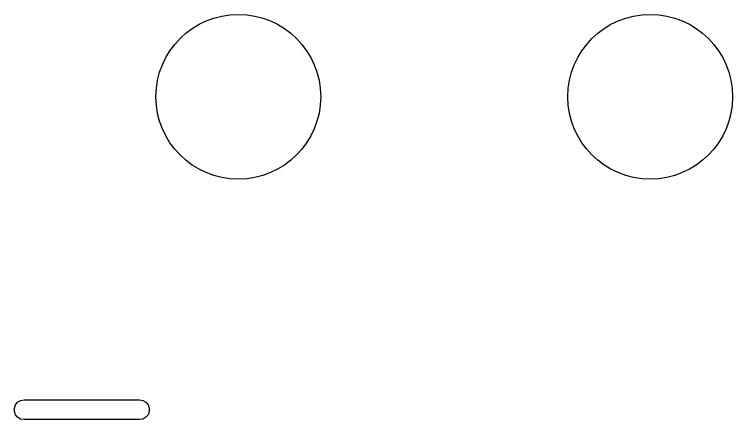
# Model space of a CAD drawing. Extents: x 25 to 326, y -201 to -21.
# Drawn here: x 128.641 to 133, y -64.96 to -62.5 of the extents above; entities that cross this region are included whole.
import ezdxf

# ---------------------------------------------------------------- set-up
doc = ezdxf.new("R2010")
doc.units = 0
doc.header["$MEASUREMENT"] = 0
doc.layers.add('BLACK', color=7, linetype='CONTINUOUS')

msp = doc.modelspace()

# ---------------------------------------------------------------- linework, layer by layer
at = {"layer": 'Black'}
for p, q in [((128.648, -64.87), (128.661, -64.854)), ((128.661, -64.854), (128.679, -64.8436)), ((128.679, -64.8436), (128.7, -64.84)), ((128.7, -64.84), (129.4, -64.84)), ((129.4, -64.84), (129.421, -64.8436)), ((129.421, -64.8436), (129.439, -64.854)), ((129.439, -64.854), (129.452, -64.87)), ((128.641, -64.8896), (128.648, -64.87)), ((128.641, -64.9104), (128.641, -64.8896)), ((129.452, -64.87), (129.459, -64.8896)), ((129.459, -64.8896), (129.459, -64.9104)), ((128.648, -64.93), (128.641, -64.9104)), ((128.661, -64.946), (128.648, -64.93)), ((128.679, -64.9564), (128.661, -64.946)), ((129.439, -64.946), (129.421, -64.9564)), ((129.452, -64.93), (129.439, -64.946)), ((129.459, -64.9104), (129.452, -64.93)), ((128.7, -64.96), (128.679, -64.9564)), ((129.4, -64.96), (128.7, -64.96)), ((129.421, -64.9564), (129.4, -64.96))]:
    msp.add_line(p, q, dxfattribs=at)
for centre in [(130, -63), (132.5, -63)]:
    msp.add_circle(centre, 0.5, dxfattribs=at)

doc.saveas('drawing.dxf')
